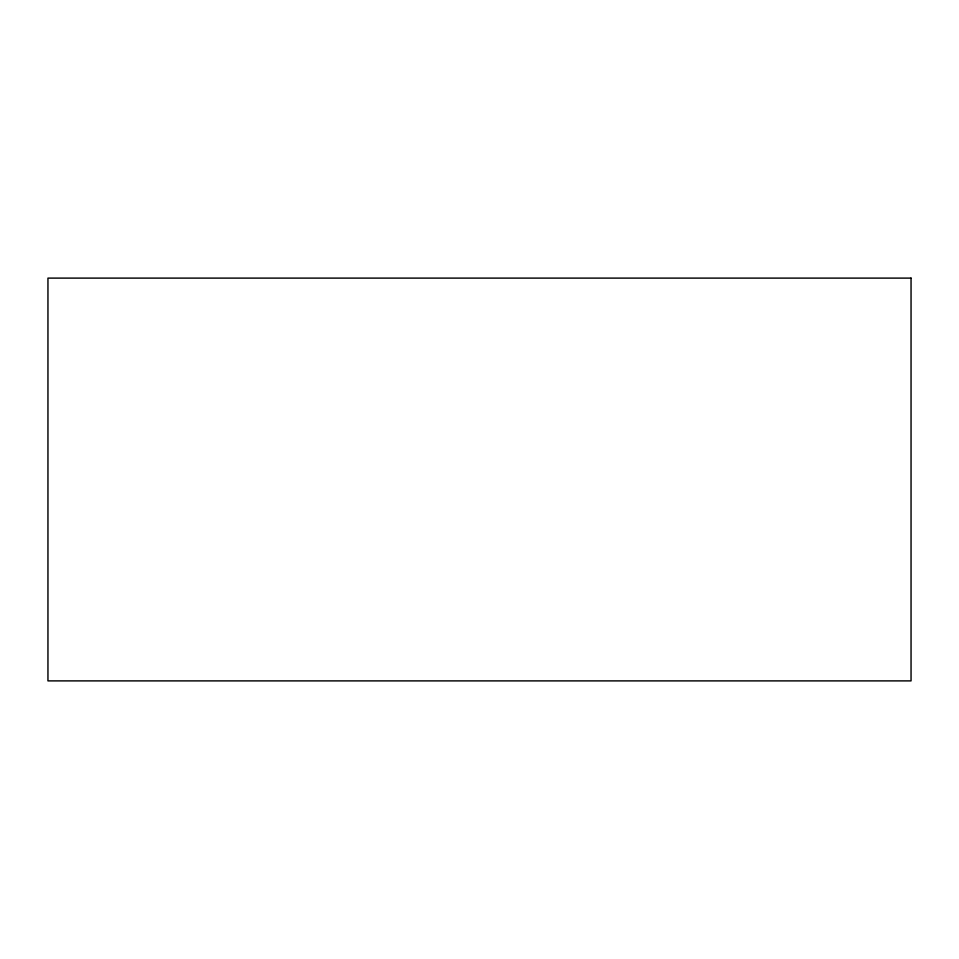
<?xml version="1.0" encoding="UTF-8"?>
<svg xmlns="http://www.w3.org/2000/svg" width="959" height="959" viewBox="0 0 959 959"><rect width="100%" height="100%" fill="white"/><g stroke="black" fill="none" stroke-linecap="round" stroke-linejoin="round"><path stroke-width="1.44" d="M911.05 278.11L47.95 278.11L47.95 680.89L911.05 680.89L911.05 278.11"/></g></svg>
